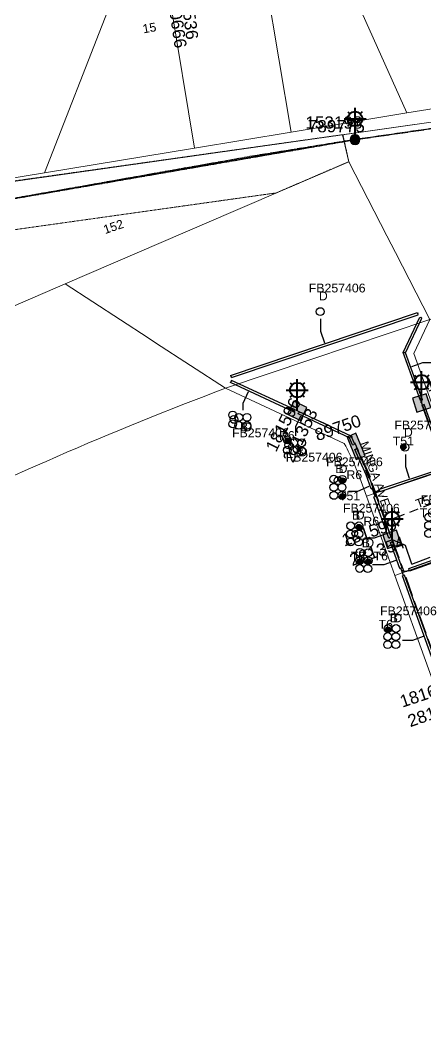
# Model space of a CAD drawing. Header units: metres. Extents: x 300268 to 302887, y 6172399 to 6173904.
# Drawn here: x 301193.7 to 301276.6, y 6173155.8 to 6173364.4 of the extents above; entities that cross this region are included whole.
import ezdxf
from ezdxf.enums import TextEntityAlignment as Align

# ---------------------------------------------------------------- set-up
doc = ezdxf.new("R2010")
doc.units = ezdxf.units.M
for name, pattern in [('Cable Exist OH', [1, 1, 0]), ('Cable Exist UG', [8.2, 4, -1.2, 1.8, -1.2]), ('HIDDEN', [0.375, 0.25, -0.125]), ('HIDDEN2', [0.1875, 0.125, -0.0625])]:
    doc.linetypes.add(name, pattern=pattern)
doc.layers.get('0').update_dxf_attribs({"color": 6})
for name, color, linetype, lineweight in [('Cadastre Buildings_SP_EXT', 9, 'Continuous', 5), ('Cadastre Land Parcels_SP_EXT', 9, 'Continuous', 5), ('Cadastre Other Property_SP_EXT', 9, 'HIDDEN', 5), ('Cadastre Roads_SP_EXT', 9, 'Continuous', 5)]:
    doc.layers.add(name, color=color, linetype=linetype, lineweight=lineweight)
for name, color, linetype in [('Duct_SP_EXT', 7, 'Continuous'), ('Equip_SP_SL_EXT', 7, 'Continuous'), ('Mains_HV_EXT', 7, 'Continuous'), ('Mains_LV_EXT', 7, 'Continuous'), ('Mains_SL_EXT', 7, 'Continuous'), ('Mains_TR_EXT', 7, 'Continuous'), ('SupportsOH_SP_TR_HV_LV_SL_EXT', 7, 'Continuous'), ('SupportsUG_SP_LV_EXT', 7, 'Continuous'), ('SupportsUG_SP_LV_SL_EXT', 7, 'Continuous'), ('Trench_SP_EXT', 7, 'Continuous')]:
    doc.layers.add(name, color=color, linetype=linetype)
doc.styles.add('COLUMN_LABEL', font='arial.ttf')
doc.styles.add('iecARIAL', font='arial.ttf', dxfattribs={"height": 2})
doc.styles.add('POLE_LABEL', font='arial.ttf')
doc.styles.get("Standard").update_dxf_attribs({"font": 'arial.ttf'})

# ---------------------------------------------------------------- blocks, each defined once
blk = doc.blocks.new('COLUMN_EXT')
blk.add_hatch(color=256).paths.add_polyline_path([(-1.49, 1.48), (-1.49, -1.49), (1.48, -1.49), (1.48, 1.48)])
blk.add_lwpolyline([(-1.49, -1.49), (1.48, -1.49), (1.48, 1.48), (-1.49, 1.48)], close=True)
for tag, height, style, flags, p in [('ASSET_NUM', 2.5, 'COLUMN_LABEL', 8, (2, 2)), ('STRUCTURE_PLANT_NUMBER', 0.2, 'POLE_LABEL', 9, (1.81, 0.03)), ('STREET_CODE', 0.2, 'COLUMN_LABEL', 9, (1.81, -0.2))]:
    blk.add_attdef(tag, text='', height=height, dxfattribs=dict(style=style, flags=flags)).set_placement(p, align=Align.MIDDLE_LEFT)
at = {"flags": 9}
for tag, p in [('COLUMN_TYPE', (1.81, -0.4)), ('OWNED_BY', (1.81, -0.6)), ('STATE', (1.81, -0.8)), ('USAGE', (1.81, -1)), ('STREETNAME', (1.81, -1.6)), ('SUBURB', (1.81, -1.8)), ('LEGEND', (1.81, -1.2)), ('LOCATION', (1.81, -1.4)), ('NOTES', (1.81, -2))]:
    blk.add_attdef(tag, text='', height=0.2, dxfattribs=at).set_placement(p, align=Align.MIDDLE_LEFT)
at = {"flags": 1}
blk.add_attdef('Z', (1.81, -2.35), '', height=0.2, dxfattribs=at)
blk = doc.blocks.new('PILLAR_EXT')
blk.add_hatch(color=256).paths.add_polyline_path([(-2.475, 0.99), (-2.475, -0.99), (2.475, -0.99), (2.475, 0.99)])
blk.add_lwpolyline([(-2.475, -0.99), (2.475, -0.99), (2.475, 0.99), (-2.475, 0.99)], close=True)
at = {"style": 'iecARIAL', "flags": 8}
blk.add_attdef('ASSET_NUM', (1.5, 3.5), '', height=2.5, dxfattribs=at)
for tag, p, flags in [('OWNED_BY', (0, -0.2), 9), ('STATE', (0, -0.4), 9), ('SUPPORT_TYPE', (0, -0.6), 9), ('STREETNAME', (0, -1.8), 9), ('SUBURB', (0, -2), 1), ('USAGE', (0, -0.8), 9), ('LEGEND', (0, -1), 9), ('LOCATION', (0, -1.2), 9), ('NOTES', (0, -1.4), 9), ('PARENT', (0, -1.6), 9)]:
    blk.add_attdef(tag, p, '', height=0.2, dxfattribs=dict(flags=flags))
blk = doc.blocks.new('DUCT_EXT')
blk.add_circle((0, 0.8), 0.8)
at = {"flags": 1}
blk.add_attdef('Z', (0, 0), '', height=0.2, dxfattribs=at)
at = {"flags": 9}
for tag, p in [('DUCT_CODE', (0, 0)), ('XSECT_TYPE', (0, -0.2)), ('STATE', (0, -0.6)), ('FB_REFERENCE', (0, -0.4)), ('NOTES', (0, -0.8))]:
    blk.add_attdef(tag, text='', height=0.2, dxfattribs=at).set_placement(p, align=Align.MIDDLE_LEFT)
blk = doc.blocks.new('SL_LANTERN_EXT')
at = {"lineweight": 40}
for p, q in [((0, 1.97), (0, 6.47)), ((-2.25, 4.22), (2.25, 4.22)), ((-1.46, 5.68), (-1.06, 5.28)), ((1.46, 5.68), (1.06, 5.28)), ((-1.46, 2.76), (-1.06, 3.16)), ((0, 0), (0, 2.72)), ((1.46, 2.76), (1.06, 3.16))]:
    blk.add_line(p, q, dxfattribs=at)
blk.add_circle((0, 4.22), 1.5, dxfattribs=at)
at = {"style": 'iecARIAL', "flags": 8}
blk.add_attdef('ASSET_NUM', (1.5, 1.5), '', height=2.5, dxfattribs=at)
for tag, p, height, flags in [('OPERATING_VOLTAGE', (0.98, -1.65), 0.2, 9), ('ORIENTATION', (0.98, -1.85), 0.2, 9), ('OWNED_BY', (0.98, -2.05), 0.2, 9), ('STATE', (0.98, -2.25), 0.2, 9), ('CONSTRUCTED_VOLTAGE', (0.98, -0.65), 0.2, 9), ('CONTROL_TYPE', (0.98, -0.85), 0.2, 9), ('LANTERN_PURPOSE', (0.98, -1.05), 0.2, 9), ('LANTERN_TYPE', (0.98, -1.25), 0.2, 9), ('NO_PHASES', (0.98, -1.45), 0.2, 9), ('LNUMBER', (2.18, -3.25), 2.5, 8), ('USAGE', (0.98, -2.45), 0.2, 9), ('CEXIST', (0.98, -2.65), 0.2, 9), ('CNEW', (0.98, -2.85), 0.2, 9), ('CNUMBER', (0.98, -3.05), 0.2, 9), ('CREMOVE', (0.98, -3.25), 0.2, 9), ('CREPLACE', (0.98, -3.45), 0.2, 9), ('LKINGHEIGHT', (0.98, -3.65), 0.2, 9), ('LBRACKET', (0.98, -3.85), 0.2, 9), ('LBRACKETVOCAB', (0.98, -4.05), 0.2, 9), ('LCATEGORY', (0.98, -4.25), 0.2, 9), ('LCHARGE1', (0.98, -4.45), 0.2, 9), ('LCHARGE1PERCENT', (0.98, -4.65), 0.2, 9), ('LCHARGE2', (0.98, -4.85), 0.2, 9), ('LCHARGE2PERCENT', (0.98, -5.05), 0.2, 9), ('LCHARGE3', (0.98, -5.25), 0.2, 9), ('LCHARGE3PERCENT', (0.98, -5.45), 0.2, 9), ('LEXIST', (0.98, -5.65), 0.2, 9), ('LLAMP', (0.98, -5.85), 0.2, 9), ('LLAMPVOCAB', (0.98, -6.05), 0.2, 9), ('LMAST', (0.98, -6.25), 0.2, 9), ('LMASTVOCAB', (0.98, -6.45), 0.2, 9), ('LNEW', (0.98, -6.65), 0.2, 9), ('LANTNUMBER', (0.98, -6.85), 0.2, 9), ('LOUTREACH', (0.98, -7.25), 0.2, 9), ('LOUTREACHVOCAB', (0.98, -7.45), 0.2, 9), ('LRATECODE', (0.98, -7.65), 0.2, 9), ('LREMOVE', (0.98, -7.85), 0.2, 9), ('LREPLACE', (0.98, -8.05), 0.2, 9), ('LTYPE', (0.98, -8.25), 0.2, 9), ('LTYPEVOCAB', (0.98, -8.45), 0.2, 9), ('STREETNAME', (0.98, -9.25), 0.2, 9), ('SUBURB', (0.98, -9.45), 0.2, 1), ('LEGEND', (0.98, -8.65), 0.2, 9), ('LOCATION', (0.98, -8.85), 0.2, 9), ('NOTES', (0.98, -9.05), 0.2, 9)]:
    blk.add_attdef(tag, p, '', height=height, dxfattribs=dict(flags=flags))
blk = doc.blocks.new('POLE_EXT')
blk.add_hatch(color=256).paths.add_polyline_path([(-1, 0, 1), (1, 0, 1)])
blk.add_lwpolyline([(-1, 0, 1), (1, 0, 1)], format="xyb", close=True)
for tag, height, flags, p in [('pNumber', 2.5, 8, (-17.84, 2.07)), ('OWNED_BY', 0.2, 9, (1.35, -0.4)), ('SPECIAL_USE', 0.2, 9, (1.35, -0.8)), ('STATE', 0.2, 9, (1.35, -1)), ('cLV', 0.2, 9, (1.35, -1.4)), ('hDepth', 0.2, 9, (1.35, -1.6)), ('hDia', 0.2, 9, (1.35, -1.8)), ('cHV', 0.2, 9, (1.35, -2)), ('PARENT', 0.2, 9, (1.35, -0.6)), ('USAGE', 0.2, 9, (1.35, -1.2)), ('cLinedev', 0.2, 9, (1.35, -3.4)), ('pExisting', 0.2, 9, (1.35, -3.8)), ('LBRACKET', 0.2, 9, (1.35, -2.2)), ('LExisting', 0.2, 9, (1.35, -2.4)), ('LANTNUMBER', 0.2, 9, (1.35, -2.6)), ('LOther', 0.2, 9, (1.35, -2.8)), ('LRemove', 0.2, 9, (1.35, -3)), ('LEGEND', 0.2, 9, (1.35, -3.2)), ('LOCATION', 0.2, 9, (1.35, -3.6)), ('PFNUMBER', 0.2, 9, (1.35, -4)), ('NEWPFNUMBER', 0.2, 9, (1.35, -4.2)), ('pFooting', 0.2, 9, (1.35, -4.4)), ('pNew', 0.2, 9, (1.35, -4.6)), ('pRelocate', 0.2, 9, (1.35, -5)), ('pRemove', 0.2, 9, (1.35, -5.2)), ('pReplace', 0.2, 9, (1.35, -5.4)), ('pStay', 0.2, 9, (1.35, -5.6)), ('pType', 0.2, 9, (1.35, -5.8)), ('cspan', 0.2, 9, (1.35, -6)), ('STREETNAME', 0.2, 9, (1.35, -6.2)), ('SUBURB', 0.2, 9, (1.35, -6.4)), ('OPERATED_BY', 0.2, 9, (1.36, -7.01)), ('NOTES', 0.2, 9, (1.35, -6.6)), ('MAINTAINED_BY', 0.2, 9, (1.36, -6.81))]:
    blk.add_attdef(tag, text='', height=height, dxfattribs=dict(flags=flags)).set_placement(p, align=Align.MIDDLE_LEFT)
at = {"style": 'POLE_LABEL'}
for tag, height, flags, p in [('ASSET_NUM', 2.5, 8, (2, 2)), ('STRUCTURE_PLANT_NUMBER', 0.2, 9, (1.35, 0.03)), ('STREET_CODE', 0.2, 9, (1.35, -0.2))]:
    blk.add_attdef(tag, text='', height=height, dxfattribs=dict(at, flags=flags)).set_placement(p, align=Align.MIDDLE_LEFT)
at = {"flags": 1}
blk.add_attdef('Z', (1.35, -7.33), '', height=0.2, dxfattribs=at)
blk = doc.blocks.new('CABLE_LARGE_EXT')
h = blk.add_hatch(color=256)
edge = h.paths.add_edge_path()
edge.add_arc((0, 0.55), 0.55, 0, 360)
blk.add_circle((0, 0.55), 0.55)
at = {"flags": 1}
blk.add_attdef('Z', (0, 0), '', height=0.2, dxfattribs=at)
at = {"flags": 9}
for tag, p in [('COND_CODE', (0, 0)), ('STATE', (0, -0.4)), ('XSECT_SIZE', (0, -0.6)), ('FB_REFERENCE', (0, -0.2)), ('NOTES', (0, -0.8))]:
    blk.add_attdef(tag, text='', height=0.2, dxfattribs=at).set_placement(p, align=Align.MIDDLE_LEFT)

msp = doc.modelspace()

# ---------------------------------------------------------------- linework, layer by layer
at = {"layer": 'Cadastre Buildings_SP_EXT', "linetype": 'Continuous'}
msp.add_lwpolyline([(301311.91, 6173280.68), (301314.2, 6173285.56), (301310.41, 6173312.29), (301308.2, 6173311.74), (301305.99, 6173311.18), (301303.79, 6173310.61), (301301.58, 6173310.04), (301299.38, 6173309.45), (301297.18, 6173308.87), (301294.98, 6173308.27), (301292.79, 6173307.66), (301290.59, 6173307.05), (301288.4, 6173306.43), (301286.21, 6173305.81), (301284.02, 6173305.18), (301281.84, 6173304.54), (301279.65, 6173303.89), (301277.47, 6173303.23), (301274.2, 6173296.28), (301282.47, 6173273.27), (301286.32, 6173271.46), (301311.91, 6173280.68)], close=True, dxfattribs=at)
at = {"layer": 'Cadastre Land Parcels_SP_EXT', "linetype": 'Continuous'}
for points in [[(301298.1, 6173349.5), (301280.11, 6173370.42), (301264.78, 6173388.24), (301254.41, 6173386.52), (301259.89, 6173374.25), (301272.78, 6173345.48), (301298.1, 6173349.5)], [(301198.67, 6173333.2), (301211.55, 6173366.24), (301200.59, 6173377.03), (301198.04, 6173374.47), (301186.41, 6173362.63), (301190.78, 6173331.9), (301198.67, 6173333.2)], [(301272.78, 6173345.48), (301259.89, 6173374.25), (301244.11, 6173371.63), (301249.11, 6173341.55), (301272.78, 6173345.48)], [(301249.11, 6173341.55), (301244.11, 6173371.63), (301224.38, 6173368.37), (301229.37, 6173338.29), (301249.11, 6173341.55)], [(301229.37, 6173338.29), (301224.38, 6173368.37), (301211.55, 6173366.24), (301198.67, 6173333.2), (301229.37, 6173338.29)], [(301176.87, 6173299.3), (301202.89, 6173310.52), (301237.23, 6173325.31), (301260.91, 6173335.51), (301259.63, 6173341.02), (301164.85, 6173327.6), (301159.82, 6173326.89), (301160.81, 6173319.91), (301141.57, 6173317.19), (301148.66, 6173286.38), (301176.87, 6173299.3)]]:
    msp.add_lwpolyline(points, close=True, dxfattribs=at)
for points in [[(301164.85, 6173327.6), (301280.59, 6173343.99), (301280.59, 6173343.99), (301384.43, 6173358.7), (301438.78, 6173366.39), (301509.46, 6173376.4), (301509.04, 6173379.37), (301489.24, 6173376.57), (301471.74, 6173374.09), (301454.24, 6173371.61), (301436.71, 6173369.13), (301419.2, 6173366.65), (301401.55, 6173364.15), (301383.23, 6173361.56), (301364.29, 6173358.87), (301342.66, 6173355.81), (301323.85, 6173353.15), (301308.99, 6173351.04), (301298.1, 6173349.5), (301272.78, 6173345.48), (301249.11, 6173341.55), (301229.37, 6173338.29), (301198.67, 6173333.2), (301190.78, 6173331.9)], [(301297.85, 6173174.53), (301270.35, 6173250.87), (301264.5, 6173267.12), (301263.14, 6173270.85), (301262.93, 6173271.41), (301262.73, 6173271.96), (301262.51, 6173272.51), (301262.29, 6173273.06), (301262.06, 6173273.6), (301261.82, 6173274.15), (301261.58, 6173274.69), (301261.33, 6173275.22), (301261.08, 6173275.76), (301260.81, 6173276.29), (301260.55, 6173276.81), (301260.27, 6173277.34), (301259.99, 6173277.86), (301235.68, 6173289.16), (301233.5, 6173288.34), (301231.32, 6173287.51), (301229.15, 6173286.68), (301226.97, 6173285.83), (301224.8, 6173284.98), (301222.64, 6173284.13), (301220.47, 6173283.26), (301218.31, 6173282.39), (301216.16, 6173281.51), (301214, 6173280.63), (301211.85, 6173279.73), (301209.7, 6173278.83), (301207.56, 6173277.93), (301205.41, 6173277.01), (301203.27, 6173276.09), (301201.14, 6173275.16), (301199.01, 6173274.22), (301196.88, 6173273.28), (301194.75, 6173272.32), (301192.63, 6173271.37)]]:
    msp.add_lwpolyline(points, dxfattribs=at)
at = {"layer": 'Cadastre Other Property_SP_EXT', "linetype": 'HIDDEN2'}
for p, q in [((301259.71, 6173341.03), (301167.94, 6173328.11)), ((301260.91, 6173335.51), (301259.71, 6173341.03)), ((301246.06, 6173329.12), (301260.91, 6173335.51)), ((301168.22, 6173318.18), (301246.06, 6173329.12))]:
    msp.add_line(p, q, dxfattribs=at)
at = {"layer": 'Cadastre Roads_SP_EXT', "linetype": 'Continuous'}
for points in [[(301280.59, 6173343.99), (301259.63, 6173341.02), (301260.91, 6173335.51), (301268.71, 6173320.31), (301270.45, 6173316.91), (301277.47, 6173303.23)], [(301192.63, 6173271.37), (301194.75, 6173272.32), (301196.88, 6173273.28), (301199.01, 6173274.22), (301201.14, 6173275.16), (301203.27, 6173276.09), (301205.41, 6173277.01), (301207.56, 6173277.93), (301209.7, 6173278.83), (301211.85, 6173279.73), (301214, 6173280.63), (301216.16, 6173281.51), (301218.31, 6173282.39), (301220.47, 6173283.26), (301222.64, 6173284.13), (301224.8, 6173284.98), (301226.97, 6173285.83), (301229.15, 6173286.68), (301231.32, 6173287.51), (301233.5, 6173288.34), (301235.68, 6173289.16), (301221.38, 6173298.47), (301219.85, 6173299.47), (301202.89, 6173310.52), (301176.87, 6173299.3)]]:
    msp.add_lwpolyline(points, dxfattribs=at)
for points in [[(301274.96, 6173270.7), (301282.47, 6173273.27), (301274.2, 6173296.28), (301277.47, 6173303.23), (301253.14, 6173295.05), (301235.68, 6173289.16), (301259.99, 6173277.86), (301260.27, 6173277.34), (301260.55, 6173276.81), (301260.81, 6173276.29), (301261.08, 6173275.76), (301261.33, 6173275.22), (301261.58, 6173274.69), (301261.82, 6173274.15), (301262.06, 6173273.6), (301262.29, 6173273.06), (301262.51, 6173272.51), (301262.73, 6173271.96), (301262.93, 6173271.41), (301263.14, 6173270.85), (301264.5, 6173267.12), (301274.96, 6173270.7)], [(301305.55, 6173176.4), (301316.42, 6173179.03), (301311.69, 6173192.17), (301288.24, 6173257.27), (301280.75, 6173254.6), (301270.35, 6173250.87), (301297.85, 6173174.53), (301305.55, 6173176.4)]]:
    msp.add_lwpolyline(points, close=True, dxfattribs=at)
at = {"layer": 'Duct_SP_EXT'}
for p, q in [((301236.74, 6173291.8), (301274.93, 6173304.68)), ((301236.89, 6173291.34), (301275.08, 6173304.22)), ((301274.93, 6173304.68), (301275.01, 6173304.45)), ((301275.08, 6173304.22), (301275.01, 6173304.45)), ((301272.01, 6173296.48), (301275.43, 6173303.74)), ((301272.53, 6173296.45), (301275.86, 6173303.54)), ((301275.43, 6173303.74), (301275.65, 6173303.64)), ((301275.86, 6173303.54), (301275.65, 6173303.64)), ((301275.55, 6173286.65), (301272.01, 6173296.48)), ((301272.01, 6173296.48), (301272.27, 6173296.47)), ((301272.53, 6173296.45), (301272.27, 6173296.47)), ((301276, 6173286.82), (301272.53, 6173296.45)), ((301236.74, 6173291.8), (301236.82, 6173291.57)), ((301236.89, 6173291.34), (301236.82, 6173291.57)), ((301236.7, 6173290.34), (301236.81, 6173290.56)), ((301249.71, 6173284.3), (301236.7, 6173290.34)), ((301236.91, 6173290.78), (301236.81, 6173290.56)), ((301249.91, 6173284.73), (301236.91, 6173290.78)), ((301275.55, 6173286.65), (301275.78, 6173286.74)), ((301276, 6173286.82), (301275.78, 6173286.74)), ((301275.9, 6173285.69), (301276.12, 6173285.77)), ((301280.29, 6173273.49), (301275.9, 6173285.69)), ((301276.35, 6173285.85), (301276.12, 6173285.77)), ((301280.74, 6173273.65), (301276.35, 6173285.85)), ((301249.71, 6173284.3), (301249.81, 6173284.52)), ((301249.91, 6173284.73), (301249.81, 6173284.52)), ((301250.54, 6173283.91), (301250.64, 6173284.13)), ((301261.05, 6173279.03), (301250.54, 6173283.91)), ((301250.74, 6173284.35), (301250.64, 6173284.13)), ((301261.41, 6173279.39), (301250.74, 6173284.35)), ((301261.05, 6173279.03), (301261.23, 6173279.21)), ((301261.7, 6173277.57), (301261.05, 6173279.03)), ((301261.41, 6173279.39), (301261.23, 6173279.21)), ((301262.14, 6173277.77), (301261.41, 6173279.39)), ((301261.7, 6173277.57), (301261.92, 6173277.67)), ((301262.14, 6173277.77), (301261.92, 6173277.67)), ((301262.56, 6173276.82), (301262.35, 6173276.73)), ((301264.88, 6173271.65), (301262.56, 6173276.82)), ((301262.13, 6173276.63), (301262.35, 6173276.73)), ((301264.44, 6173271.47), (301262.13, 6173276.63)), ((301279.87, 6173272.72), (301267.1, 6173268.45)), ((301264.44, 6173271.47), (301264.66, 6173271.56)), ((301265.46, 6173268.63), (301264.44, 6173271.47)), ((301264.88, 6173271.65), (301264.66, 6173271.56)), ((301265.91, 6173268.79), (301264.88, 6173271.65)), ((301280.02, 6173272.27), (301267.26, 6173268)), ((301265.46, 6173268.63), (301265.69, 6173268.71)), ((301265.91, 6173268.79), (301265.69, 6173268.71)), ((301267.1, 6173268.45), (301267.18, 6173268.23)), ((301266.06, 6173266.98), (301266.28, 6173267.06)), ((301269.1, 6173258.54), (301266.06, 6173266.98)), ((301266.51, 6173267.14), (301266.28, 6173267.06)), ((301269.55, 6173258.7), (301266.51, 6173267.14)), ((301267.26, 6173268), (301267.18, 6173268.23)), ((301269.1, 6173258.54), (301269.32, 6173258.62)), ((301269.55, 6173258.7), (301269.32, 6173258.62)), ((301269.42, 6173257.63), (301269.65, 6173257.71)), ((301271.35, 6173252.3), (301269.42, 6173257.63)), ((301269.88, 6173257.8), (301269.65, 6173257.71)), ((301271.8, 6173252.46), (301269.88, 6173257.8)), ((301285.53, 6173256.67), (301273.13, 6173252.21)), ((301285.69, 6173256.22), (301273.29, 6173251.76)), ((301271.35, 6173252.3), (301271.57, 6173252.38)), ((301271.8, 6173252.46), (301271.57, 6173252.38)), ((301273.13, 6173252.21), (301273.21, 6173251.98)), ((301273.29, 6173251.76), (301273.21, 6173251.98)), ((301271.88, 6173250.81), (301272.11, 6173250.89)), ((301280.96, 6173225.6), (301271.88, 6173250.81)), ((301272.33, 6173250.97), (301272.11, 6173250.89)), ((301281.41, 6173225.77), (301272.33, 6173250.97))]:
    msp.add_line(p, q, dxfattribs=at)
for points in [[(301255.12, 6173303.39), (301255.12, 6173300.88), (301255.93, 6173298.49)], [(301278.21, 6173294.39), (301275.97, 6173294.39), (301273.7, 6173293.57)], [(301239.29, 6173284.67), (301239.29, 6173286.14), (301240.38, 6173288.49)], [(301250.08, 6173279.44), (301250.08, 6173281.36), (301251.09, 6173283.53)], [(301272.48, 6173275.61), (301272.48, 6173273.16), (301273.28, 6173270.77)], [(301260.87, 6173268.14), (301262.79, 6173268.14), (301265.09, 6173269.17)], [(301264.15, 6173258.61), (301266.16, 6173258.61), (301268.6, 6173259.49)], [(301265.79, 6173253.16), (301268.13, 6173253.16), (301270.58, 6173254.04)], [(301271.9, 6173237.65), (301273.98, 6173237.65), (301276.22, 6173238.46)]]:
    msp.add_lwpolyline(points, dxfattribs=at)
at = {"layer": 'Mains_HV_EXT', "linetype": 'Cable Exist OH'}
msp.add_lwpolyline([(301489.64, 6173372.16), (301459.07, 6173367.85), (301402.29, 6173360.04), (301384.47, 6173357.64), (301262.19, 6173340.02), (301241.68, 6173336.71), (301183.45, 6173326.4), (301160.02, 6173322.85), (301113.68, 6173316.36), (301062.5, 6173309.86)], dxfattribs=at)
at = {"layer": 'Mains_LV_EXT', "linetype": 'Cable Exist UG'}
msp.add_lwpolyline([(301262.4, 6173277.29), (301268.55, 6173262.01), (301313.36, 6173279.07)], dxfattribs=at)
at = {"layer": 'Mains_SL_EXT', "linetype": 'Cable Exist OH'}
for points in [[(301262.19, 6173340.02), (301384.47, 6173357.64)], [(301183.45, 6173326.4), (301262.19, 6173340.02)]]:
    msp.add_lwpolyline(points, dxfattribs=at)
at = {"layer": 'Mains_SL_EXT', "linetype": 'Cable Exist UG'}
for points in [[(301275.79, 6173286.18), (301284.56, 6173261.43), (301295.8, 6173265.4)], [(301269.76, 6173258.25), (301265.07, 6173271.62), (301261.54, 6173279.31), (301250.38, 6173284.58)], [(301269.76, 6173258.25), (301281.65, 6173225.31)], [(301269.76, 6173258.25), (301272.43, 6173257.06), (301273.78, 6173253.2), (301285.82, 6173257.78), (301287.22, 6173253.99)]]:
    msp.add_lwpolyline(points, dxfattribs=at)
at = {"layer": 'Mains_TR_EXT', "linetype": 'Cable Exist OH'}
msp.add_lwpolyline([(301629.74, 6173393.69), (301593.39, 6173388.04), (301489.64, 6173372.16), (301384.47, 6173357.64), (301262.19, 6173340.02), (301183.45, 6173326.44), (301113.68, 6173316.36), (301062.5, 6173309.86), (301010.14, 6173303.47), (300958.62, 6173297.12), (300907.32, 6173290.67), (300876.42, 6173261.87), (300824.69, 6173240.19), (300769.94, 6173216.6), (300716.03, 6173192.8), (300646.2, 6173148.05), (300608.39, 6173122.99), (300572.55, 6173086.91)], dxfattribs=at)
at = {"layer": 'Trench_SP_EXT', "linetype": 'Cable Exist UG'}
for points in [[(301266.28, 6173267.06), (301265.69, 6173268.71)], [(301272.11, 6173250.89), (301271.57, 6173252.38)]]:
    msp.add_lwpolyline(points, dxfattribs=at)
for points in [[(301267.18, 6173268.23, -0.276226), (301265.83, 6173268.32)], [(301273.21, 6173251.98, -0.285993), (301271.72, 6173251.97)]]:
    msp.add_lwpolyline(points, format="xyb", dxfattribs=at)

# ---------------------------------------------------------------- block references
at = {"layer": 'Duct_SP_EXT'}
for name, p in [('DUCT_EXT', (301255.06, 6173304.05)), ('DUCT_EXT', (301237.15, 6173282.89)), ('DUCT_EXT', (301237.43, 6173282)), ('DUCT_EXT', (301238.43, 6173282.43)), ('DUCT_EXT', (301240.1, 6173282.43)), ('DUCT_EXT', (301237.17, 6173281.09)), ('DUCT_EXT', (301238.43, 6173280.78)), ('DUCT_EXT', (301240.1, 6173280.78)), ('DUCT_EXT', (301248.34, 6173277.81)), ('CABLE_LARGE_EXT', (301248.4, 6173277.9)), ('DUCT_EXT', (301248.34, 6173275.71)), ('DUCT_EXT', (301248.6, 6173276.76)), ('DUCT_EXT', (301249.6, 6173277.21)), ('DUCT_EXT', (301249.61, 6173275.56)), ('DUCT_EXT', (301251.27, 6173275.56)), ('DUCT_EXT', (301251.28, 6173277.21)), ('CABLE_LARGE_EXT', (301272.07, 6173276.59)), ('DUCT_EXT', (301272.4, 6173276.3)), ('DUCT_EXT', (301257.83, 6173269.77)), ('DUCT_EXT', (301258.7, 6173269.49)), ('DUCT_EXT', (301259.58, 6173269.75)), ('CABLE_LARGE_EXT', (301259.58, 6173269.75)), ('DUCT_EXT', (301257.86, 6173268.1)), ('DUCT_EXT', (301259.52, 6173268.1)), ('DUCT_EXT', (301257.86, 6173266.46)), ('DUCT_EXT', (301259.52, 6173266.46)), ('CABLE_LARGE_EXT', (301259.58, 6173266.5)), ('DUCT_EXT', (301277.27, 6173261.99)), ('DUCT_EXT', (301261.27, 6173258.57)), ('DUCT_EXT', (301261.3, 6173260.24)), ('DUCT_EXT', (301262.95, 6173258.58)), ('DUCT_EXT', (301262.97, 6173260.24)), ('CABLE_LARGE_EXT', (301262.97, 6173260.24)), ('DUCT_EXT', (301277.23, 6173260.33)), ('DUCT_EXT', (301277.23, 6173258.68)), ('DUCT_EXT', (301261.27, 6173256.93)), ('DUCT_EXT', (301262.94, 6173256.93)), ('DUCT_EXT', (301263.2, 6173254.8)), ('DUCT_EXT', (301264.87, 6173254.75)), ('DUCT_EXT', (301263.18, 6173253.16)), ('CABLE_LARGE_EXT', (301263.17, 6173253.19)), ('DUCT_EXT', (301264.86, 6173253.1)), ('CABLE_LARGE_EXT', (301264.9, 6173253.14)), ('DUCT_EXT', (301263.14, 6173251.52)), ('DUCT_EXT', (301264.79, 6173251.49)), ('DUCT_EXT', (301268.86, 6173237.59)), ('DUCT_EXT', (301268.92, 6173239.23)), ('CABLE_LARGE_EXT', (301268.92, 6173239.23)), ('DUCT_EXT', (301270.58, 6173239.23)), ('DUCT_EXT', (301268.86, 6173235.95)), ('DUCT_EXT', (301270.53, 6173237.58)), ('DUCT_EXT', (301270.53, 6173235.95))]:
    msp.add_blockref(name, p, dxfattribs=at)
at = {"layer": 'Equip_SP_SL_EXT'}
ref = msp.add_blockref('SL_LANTERN_EXT', (301224.02, 6173370.33), dxfattribs=at)
ref.add_attrib('ASSET_NUM', '151536', dxfattribs={"layer": '0', "height": 2.5, "rotation": 277.0559, "style": 'iecARIAL'}).set_placement((301225.52, 6173371.83), align=Align.BOTTOM_LEFT)
ref = msp.add_blockref('SL_LANTERN_EXT', (301262.19, 6173340.02), dxfattribs=at)
ref.add_attrib('ASSET_NUM', '153198', dxfattribs={"layer": '0', "height": 2.5, "style": 'iecARIAL'}).set_placement((301263.69, 6173341.52), align=Align.BOTTOM_RIGHT)
ref = msp.add_blockref('SL_LANTERN_EXT', (301275.79, 6173286.18), dxfattribs=at)
ref.add_attrib('ASSET_NUM', '181598', dxfattribs={"layer": '0', "height": 2.5, "rotation": 18.1783, "style": 'iecARIAL'}).set_placement((301277.29, 6173287.68), align=Align.BOTTOM_LEFT)
ref = msp.add_blockref('SL_LANTERN_EXT', (301250.38, 6173284.58), dxfattribs=at)
ref.add_attrib('ASSET_NUM', '181596', dxfattribs={"layer": '0', "height": 2.5, "rotation": 63.6046, "style": 'iecARIAL'}).set_placement((301251.88, 6173286.08), align=Align.BOTTOM_RIGHT)
ref = msp.add_blockref('SL_LANTERN_EXT', (301269.76, 6173258.25), dxfattribs=at)
ref.add_attrib('ASSET_NUM', '181599', dxfattribs={"layer": '0', "height": 2.5, "rotation": 18.3857, "style": 'iecARIAL'}).set_placement((301271.26, 6173259.75), align=Align.BOTTOM_RIGHT)
ref = msp.add_blockref('SL_LANTERN_EXT', (301281.65, 6173225.31), dxfattribs=at)
ref.add_attrib('ASSET_NUM', '181650', dxfattribs={"layer": '0', "height": 2.5, "rotation": 18.3857, "style": 'iecARIAL'}).set_placement((301283.15, 6173226.81), align=Align.BOTTOM_RIGHT)
at = {"layer": 'SupportsOH_SP_TR_HV_LV_SL_EXT'}
ref = msp.add_blockref('POLE_EXT', (301262.19, 6173340.02), dxfattribs=at)
ref.add_attrib('ASSET_NUM', '789775', dxfattribs={"layer": '0', "height": 2.5, "style": 'POLE_LABEL'}).set_placement((301264.19, 6173340.77), align=Align.BOTTOM_RIGHT)
at = {"layer": 'SupportsUG_SP_LV_EXT'}
ref = msp.add_blockref('PILLAR_EXT', (301262.4, 6173277.29), dxfattribs=dict(at, rotation=292.3531126490622))
ref.add_attrib('ASSET_NUM', '89750', dxfattribs={"layer": '0', "height": 2.5, "rotation": 18.964, "style": 'iecARIAL'}).set_placement((301263.9, 6173280.79), align=Align.BOTTOM_RIGHT)
at = {"layer": 'SupportsUG_SP_LV_SL_EXT'}
ref = msp.add_blockref('COLUMN_EXT', (301224.04, 6173370.3), dxfattribs=dict(at, rotation=8.833354002955192))
ref.add_attrib('ASSET_NUM', '1C0666', dxfattribs={"layer": '0', "height": 2.5, "rotation": 278.3417, "style": 'COLUMN_LABEL'}).set_placement((301226.04, 6173371.05), align=Align.TOP_LEFT)
ref = msp.add_blockref('COLUMN_EXT', (301275.79, 6173286.18), dxfattribs=dict(at, rotation=108.0696389698409))
ref.add_attrib('ASSET_NUM', '281352', dxfattribs={"layer": '0', "height": 2.5, "rotation": 18.6795, "style": 'COLUMN_LABEL'}).set_placement((301277.79, 6173286.93), align=Align.TOP_LEFT)
ref = msp.add_blockref('COLUMN_EXT', (301250.38, 6173284.58), dxfattribs=dict(at, rotation=333.9337125552275))
ref.add_attrib('ASSET_NUM', '281353', dxfattribs={"layer": '0', "height": 2.5, "rotation": 63.9699, "style": 'COLUMN_LABEL'}).set_placement((301252.38, 6173285.33), align=Align.TOP_RIGHT)
ref = msp.add_blockref('COLUMN_EXT', (301269.76, 6173258.25), dxfattribs=dict(at, rotation=288.3494723062327))
ref.add_attrib('ASSET_NUM', '281354', dxfattribs={"layer": '0', "height": 2.5, "rotation": 19.3462, "style": 'COLUMN_LABEL'}).set_placement((301271.76, 6173259), align=Align.TOP_RIGHT)
ref = msp.add_blockref('COLUMN_EXT', (301281.65, 6173225.31), dxfattribs=dict(at, rotation=288.3494723062327))
ref.add_attrib('ASSET_NUM', '281358', dxfattribs={"layer": '0', "height": 2.5, "rotation": 19.3462, "style": 'COLUMN_LABEL'}).set_placement((301283.65, 6173226.06), align=Align.TOP_RIGHT)

# ---------------------------------------------------------------- texts
at = {"layer": 'Cadastre Land Parcels_SP_EXT'}
for s, rotation, p in [('15', 9.66, (301218.9, 6173361.75)), ('152', 18.5977, (301211.07, 6173320.7))]:
    msp.add_text(s, height=1.8, rotation=rotation, dxfattribs=at).set_placement(p)
at = {"layer": 'Cadastre Roads_SP_EXT'}
msp.add_text('MINGA AVE', height=1.8, rotation=289.3071, dxfattribs=at).set_placement((301263.12, 6173277.92))
at = {"layer": 'Duct_SP_EXT'}
for s, p in [('FB257406', (301252.73, 6173308.77)), ('D', (301254.79, 6173307.15)), ('FB257406', (301237.04, 6173279.15)), ('B', (301238.67, 6173280.36)), ('D', (301239.34, 6173280.36)), ('FB257406', (301270.23, 6173280.75)), ('D', (301272.18, 6173279.27)), ('R6', (301246.63, 6173278.62)), ('T51', (301269.9, 6173277.49)), ('B', (301250.04, 6173275.26)), ('D', (301250.68, 6173275.26)), ('FB257406', (301248.02, 6173274.18)), ('FB257406', (301256.26, 6173273.23)), ('B', (301258.15, 6173271.81)), ('D', (301258.83, 6173271.82)), ('R6', (301260.43, 6173270.59)), ('T51', (301258.89, 6173266.27)), ('FB257406', (301275.61, 6173265.48)), ('FB257406', (301259.72, 6173263.75)), ('T6', (301275.41, 6173262.8)), ('B', (301261.56, 6173262.33)), ('D', (301262.33, 6173262.33)), ('R6', (301263.9, 6173261.09)), ('B', (301263.55, 6173256.66)), ('D', (301264.28, 6173256.66)), ('T6', (301261.31, 6173253.92)), ('T6', (301265.98, 6173253.98)), ('FB257406', (301267.31, 6173242.74)), ('T6', (301267, 6173240.01)), ('B', (301269.27, 6173241.31)), ('D', (301270.03, 6173241.31))]:
    msp.add_text(s, height=1.8, dxfattribs=at).set_placement(p)
at = {"layer": 'Mains_LV_EXT'}
msp.add_text('T51', height=1.8, rotation=19.716, dxfattribs=at).set_placement((301274.97, 6173264.61))

doc.saveas('drawing.dxf')
